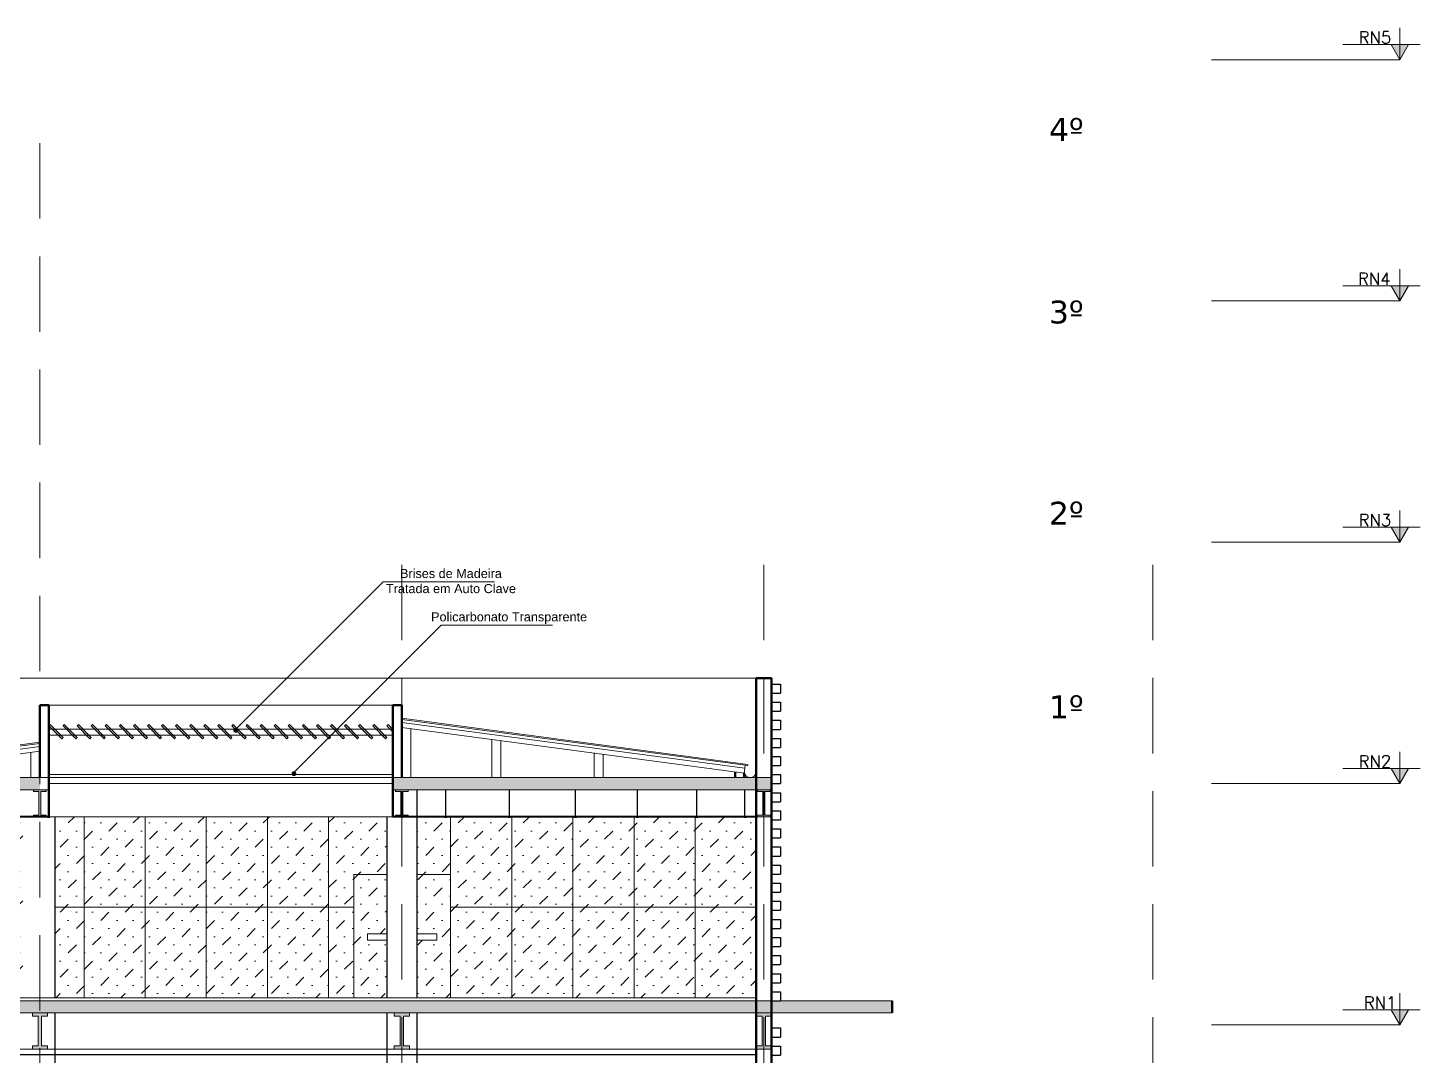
# Model space of a CAD drawing. Header units: millimetres. Extents: x 1135 to 1350, y 205 to 283.
# Drawn here: x 1216.79 to 1239.87, y 224.2 to 241.23 of the extents above; entities that cross this region are included whole.
import ezdxf

# ---------------------------------------------------------------- set-up
doc = ezdxf.new("R2010")
doc.units = ezdxf.units.MM
doc.header["$LTSCALE"] = 10
doc.linetypes.add('DASHED2', pattern=[0.375, 0.25, -0.125])
doc.layers.add('CIEL', color=8, linetype='Continuous')
doc.layers.add('FONDO', color=8, linetype='Continuous')
for name, color, linetype, lineweight in [('CINZA', 252, 'Continuous', 13), ('cinza 03', 252, 'Continuous', 13), ('COTA', 90, 'Continuous', 9), ('HACHT', 90, 'Continuous', 9), ('linha estutura', 252, 'Continuous', 13), ('PAREDES', 50, 'Continuous', 50), ('PAREDES 2', 50, 'Continuous', 50), ('Pilares', 16, 'Continuous', 20), ('pn 02', 16, 'Continuous', 20), ('PN-01', 90, 'Continuous', 13), ('PN-03', 180, 'Continuous', 30)]:
    doc.layers.add(name, color=color, linetype=linetype, lineweight=lineweight)
doc.styles.add('cotanivel', font='verdana.TTF', dxfattribs={"height": 3})
doc.styles.get("Standard").update_dxf_attribs({"font": 'simplex.shx'})
pattern_1 = [(45, (759.06589, 189.11928), (0.13470384, 0.404111525), [0.1905, -0.1905, 0, -0.1905, 0, -0.1905])]

# ---------------------------------------------------------------- blocks, each defined once
blk = doc.blocks.new('VIGA')
at = {"layer": 'Pilares'}
blk.add_hatch(color=256, dxfattribs=at).paths.add_polyline_path([(0.21, 0), (0, 0), (0, -0.03), (0.09, -0.03), (0.09, -0.42), (0, -0.42), (0, -0.45), (0.21, -0.45), (0.21, -0.42), (0.12, -0.42), (0.12, -0.03), (0.21, -0.03)])
at = {"layer": 'Pilares', "linetype": 'Continuous'}
for p, q in [((0, -0.03), (0.09, -0.03)), ((0.09, -0.03), (0.09, -0.42)), ((0.12, -0.03), (0.12, -0.42)), ((0.12, -0.03), (0.21, -0.03)), ((0, -0.42), (0.09, -0.42)), ((0.12, -0.42), (0.21, -0.42))]:
    blk.add_line(p, q, dxfattribs=at)
for points in [[(0.21, -0.03), (0.21, 0), (0, 0), (0, -0.03)], [(0, -0.42), (0, -0.45), (0.21, -0.45), (0.21, -0.42)]]:
    blk.add_lwpolyline(points, dxfattribs=at)

msp = doc.modelspace()

# ---------------------------------------------------------------- hatches: boundary and pattern name
at = {"layer": 'cinza 03'}
h = msp.add_hatch(color=256, dxfattribs=at)
h.paths.add_polyline_path([(1222.722, 229.445), (1222.744, 229.466), (1222.532, 229.678), (1222.51, 229.657)])
h.paths.add_polyline_path([(1222.489, 229.445), (1222.51, 229.466), (1222.298, 229.678), (1222.277, 229.657)])
h.paths.add_polyline_path([(1222.256, 229.445), (1222.277, 229.466), (1222.065, 229.678), (1222.044, 229.657)])
h.paths.add_polyline_path([(1222.022, 229.445), (1222.044, 229.466), (1221.831, 229.678), (1221.81, 229.657)])
h.paths.add_polyline_path([(1221.789, 229.445), (1221.81, 229.466), (1221.598, 229.678), (1221.577, 229.657)])
h.paths.add_polyline_path([(1221.556, 229.445), (1221.577, 229.466), (1221.365, 229.678), (1221.344, 229.657)])
h.paths.add_polyline_path([(1221.322, 229.445), (1221.344, 229.466), (1221.131, 229.678), (1221.11, 229.657)])
h.paths.add_polyline_path([(1221.089, 229.445), (1221.11, 229.466), (1220.898, 229.678), (1220.877, 229.657)])
h.paths.add_polyline_path([(1220.856, 229.445), (1220.877, 229.466), (1220.665, 229.678), (1220.644, 229.657)])
h.paths.add_polyline_path([(1220.622, 229.445), (1220.644, 229.466), (1220.431, 229.678), (1220.41, 229.657)])
h.paths.add_polyline_path([(1220.389, 229.445), (1220.41, 229.466), (1220.198, 229.678), (1220.177, 229.657)])
h.paths.add_polyline_path([(1220.156, 229.445), (1220.177, 229.466), (1219.965, 229.678), (1219.944, 229.657)])
h.paths.add_polyline_path([(1219.922, 229.445), (1219.944, 229.466), (1219.731, 229.678), (1219.71, 229.657)])
h.paths.add_polyline_path([(1219.689, 229.445), (1219.71, 229.466), (1219.498, 229.678), (1219.477, 229.657)])
h.paths.add_polyline_path([(1219.456, 229.445), (1219.477, 229.466), (1219.265, 229.678), (1219.243, 229.657)])
h.paths.add_polyline_path([(1219.222, 229.445), (1219.243, 229.466), (1219.031, 229.678), (1219.01, 229.657)])
h.paths.add_polyline_path([(1218.989, 229.445), (1219.01, 229.466), (1218.798, 229.678), (1218.777, 229.657)])
h.paths.add_polyline_path([(1218.756, 229.445), (1218.777, 229.466), (1218.565, 229.678), (1218.543, 229.657)])
h.paths.add_polyline_path([(1218.522, 229.445), (1218.543, 229.466), (1218.331, 229.678), (1218.31, 229.657)])
h.paths.add_polyline_path([(1218.289, 229.445), (1218.31, 229.466), (1218.098, 229.678), (1218.077, 229.657)])
h.paths.add_polyline_path([(1218.056, 229.445), (1218.077, 229.466), (1217.865, 229.678), (1217.843, 229.657)])
h.paths.add_polyline_path([(1217.822, 229.445), (1217.843, 229.466), (1217.631, 229.678), (1217.61, 229.657)])
h.paths.add_polyline_path([(1217.589, 229.445), (1217.61, 229.466), (1217.398, 229.678), (1217.377, 229.657)])
h.paths.add_polyline_path([(1217.355, 229.445), (1217.377, 229.466), (1217.165, 229.678), (1217.143, 229.657)])
h = msp.add_hatch(dxfattribs=at)
h.set_pattern_fill('MUDST', color=256, scale=0.03, angle=45, style=0)
h.set_pattern_definition(pattern_1)
h.paths.add_polyline_path([(1207.594, 226.65), (1206.581, 226.65), (1206.581, 225.15), (1207.594, 225.15)])
h.paths.add_polyline_path([(1207.594, 228.15), (1206.581, 228.15), (1206.581, 226.65), (1207.594, 226.65)])
h.paths.add_polyline_path([(1208.607, 228.15), (1207.594, 228.15), (1207.594, 226.65), (1208.607, 226.65)])
h.paths.add_polyline_path([(1208.607, 226.65), (1207.594, 226.65), (1207.594, 225.15), (1208.607, 225.15)])
h.paths.add_polyline_path([(1209.62, 226.65), (1208.607, 226.65), (1208.607, 225.15), (1209.62, 225.15)])
h.paths.add_polyline_path([(1209.62, 228.15), (1208.607, 228.15), (1208.607, 226.65), (1209.62, 226.65)])
h.paths.add_polyline_path([(1210.633, 228.15), (1209.62, 228.15), (1209.62, 226.65), (1210.633, 226.65)])
h.paths.add_polyline_path([(1210.633, 226.65), (1209.62, 226.65), (1209.62, 225.15), (1210.633, 225.15)])
h.paths.add_polyline_path([(1211.646, 228.15), (1211.243, 228.15), (1211.243, 226.65), (1211.646, 226.65)])
h.paths.add_polyline_path([(1211.646, 226.65), (1211.243, 226.65), (1211.243, 225.15), (1211.646, 225.15)])
h.paths.add_polyline_path([(1212.659, 226.65), (1211.646, 226.65), (1211.646, 225.15), (1212.659, 225.15)])
h.paths.add_polyline_path([(1212.659, 228.15), (1211.646, 228.15), (1211.646, 226.65), (1212.659, 226.65)])
h.paths.add_polyline_path([(1213.672, 228.15), (1212.659, 228.15), (1212.659, 226.65), (1212.872, 226.65), (1212.872, 227.195), (1213.672, 227.195)])
h.paths.add_polyline_path([(1212.872, 226.65), (1212.659, 226.65), (1212.659, 225.15), (1212.872, 225.15)])
h.paths.add_polyline_path([(1213.672, 227.195), (1212.872, 227.195), (1212.872, 225.15), (1213.672, 225.15)])
h.paths.add_polyline_path([(1213.617, 226.213), (1213.617, 226.108), (1213.099, 226.108), (1213.099, 226.213)], flags=16)
h.paths.add_polyline_path([(1214.472, 227.195), (1213.672, 227.195), (1213.672, 225.15), (1214.472, 225.15)])
h.paths.add_polyline_path([(1214.249, 226.213), (1214.249, 226.108), (1213.73, 226.108), (1213.73, 226.213)], flags=16)
h.paths.add_polyline_path([(1214.685, 228.15), (1213.672, 228.15), (1213.672, 227.195), (1214.472, 227.195), (1214.472, 226.65), (1214.685, 226.65)])
h.paths.add_polyline_path([(1215.698, 228.15), (1214.685, 228.15), (1214.685, 226.65), (1215.698, 226.65)])
h.paths.add_polyline_path([(1215.698, 226.65), (1214.685, 226.65), (1214.685, 225.15), (1215.698, 225.15)])
h.paths.add_polyline_path([(1214.685, 226.65), (1214.472, 226.65), (1214.472, 225.15), (1214.685, 225.15)])
h.paths.add_polyline_path([(1216.711, 226.65), (1215.698, 226.65), (1215.698, 225.15), (1216.711, 225.15)])
h.paths.add_polyline_path([(1216.711, 228.15), (1215.698, 228.15), (1215.698, 226.65), (1216.711, 226.65)])
h.paths.add_polyline_path([(1217.725, 228.15), (1217.243, 228.15), (1217.243, 226.65), (1217.725, 226.65)])
h.paths.add_polyline_path([(1217.725, 226.65), (1217.243, 226.65), (1217.243, 225.15), (1217.725, 225.15)])
h.paths.add_polyline_path([(1218.738, 226.65), (1217.725, 226.65), (1217.725, 225.15), (1218.738, 225.15)])
h.paths.add_polyline_path([(1218.738, 228.15), (1217.725, 228.15), (1217.725, 226.65), (1218.738, 226.65)])
h.paths.add_polyline_path([(1219.751, 228.15), (1218.738, 228.15), (1218.738, 226.65), (1219.751, 226.65)])
h.paths.add_polyline_path([(1219.751, 226.65), (1218.738, 226.65), (1218.738, 225.15), (1219.751, 225.15)])
h.paths.add_polyline_path([(1220.764, 226.65), (1219.751, 226.65), (1219.751, 225.15), (1220.764, 225.15)])
h.paths.add_polyline_path([(1220.764, 228.15), (1219.751, 228.15), (1219.751, 226.65), (1220.764, 226.65)])
h.paths.add_polyline_path([(1221.777, 228.15), (1220.764, 228.15), (1220.764, 226.65), (1221.777, 226.65)])
h.paths.add_polyline_path([(1221.777, 226.65), (1220.764, 226.65), (1220.764, 225.15), (1221.777, 225.15)])
h.paths.add_polyline_path([(1222.198, 226.65), (1221.777, 226.65), (1221.777, 225.15), (1222.198, 225.15)])
h.paths.add_polyline_path([(1222.743, 228.15), (1221.777, 228.15), (1221.777, 226.65), (1222.198, 226.65), (1222.198, 227.195), (1222.743, 227.195)])
h.paths.add_polyline_path([(1222.743, 227.195), (1222.198, 227.195), (1222.198, 225.15), (1222.743, 225.15), (1222.743, 226.108), (1222.425, 226.108), (1222.425, 226.213), (1222.743, 226.213)])
h.paths.add_polyline_path([(1223.798, 227.195), (1223.243, 227.195), (1223.243, 226.213), (1223.575, 226.213), (1223.575, 226.108), (1223.243, 226.108), (1223.243, 225.15), (1223.798, 225.15)])
h.paths.add_polyline_path([(1223.798, 228.15), (1223.243, 228.15), (1223.243, 227.195), (1223.798, 227.195)])
h.paths.add_polyline_path([(1224.816, 228.15), (1223.798, 228.15), (1223.798, 226.65), (1224.816, 226.65)])
h.paths.add_polyline_path([(1224.816, 226.65), (1223.798, 226.65), (1223.798, 225.15), (1224.816, 225.15)])
h.paths.add_polyline_path([(1225.829, 226.65), (1224.816, 226.65), (1224.816, 225.15), (1225.829, 225.15)])
h.paths.add_polyline_path([(1225.829, 228.15), (1224.816, 228.15), (1224.816, 226.65), (1225.829, 226.65)])
h.paths.add_polyline_path([(1226.842, 228.15), (1225.829, 228.15), (1225.829, 226.65), (1226.842, 226.65)])
h.paths.add_polyline_path([(1226.842, 226.65), (1225.829, 226.65), (1225.829, 225.15), (1226.842, 225.15)])
h = msp.add_hatch(dxfattribs=at)
h.set_pattern_fill('MUDST', color=256, scale=0.03, angle=45, style=0)
h.set_pattern_definition(pattern_1)
h.paths.add_polyline_path([(1227.855, 228.15), (1226.842, 228.15), (1226.842, 226.65), (1227.855, 226.65)])
h.paths.add_polyline_path([(1227.855, 226.65), (1226.842, 226.65), (1226.842, 225.15), (1227.855, 225.15)])
h.paths.add_polyline_path([(1228.868, 226.65), (1227.855, 226.65), (1227.855, 225.15), (1228.868, 225.15)])
h.paths.add_polyline_path([(1228.868, 228.15), (1227.882, 228.15), (1227.882, 228.146), (1227.855, 228.146), (1227.855, 226.65), (1228.868, 226.65)])
at = {"layer": 'HACHT'}
h = msp.add_hatch(color=256, dxfattribs=at)
h.paths.add_polyline_path([(1198.993, 228.8), (1192.993, 228.8), (1192.993, 228.6), (1193.098, 228.6), (1198.993, 228.6)])
h.paths.add_polyline_path([(1204.993, 228.8), (1198.993, 228.8), (1198.993, 228.6), (1204.993, 228.6)])
h.paths.add_polyline_path([(1210.993, 228.8), (1204.993, 228.8), (1204.993, 228.6), (1205.098, 228.6), (1210.993, 228.6)])
h.paths.add_polyline_path([(1216.993, 228.8), (1214.202, 228.8, -0.041743), (1214.185, 228.8), (1210.993, 228.8), (1210.993, 228.6), (1211.098, 228.6), (1216.993, 228.6)])
h.paths.add_polyline_path([(1214.468, 231.95), (1213.748, 231.95), (1213.748, 231.8), (1214.468, 231.8)])
h = msp.add_hatch(color=256, dxfattribs=at)
h.paths.add_polyline_path([(1228.868, 228.8), (1228.777, 228.8, -0.041743), (1228.76, 228.8), (1222.993, 228.8), (1222.993, 228.6), (1228.868, 228.6)])
h.paths.add_polyline_path([(1222.993, 228.8), (1222.843, 228.8), (1222.843, 228.6), (1222.993, 228.6)])
h.paths.add_polyline_path([(1228.993, 228.8), (1228.868, 228.8), (1228.868, 228.6), (1228.993, 228.6)])
h.paths.add_polyline_path([(1229.118, 228.8), (1228.993, 228.8), (1228.993, 228.6), (1229.118, 228.6)])
h = msp.add_hatch(color=256, dxfattribs=at)
h.paths.add_polyline_path([(1198.993, 225.1), (1192.993, 225.1), (1192.993, 224.9), (1193.118, 224.9), (1198.993, 224.9)])
h.paths.add_polyline_path([(1204.993, 225.1), (1198.993, 225.1), (1198.993, 224.9), (1199.118, 224.9), (1204.993, 224.9)])
h.paths.add_polyline_path([(1210.993, 225.1), (1204.993, 225.1), (1204.993, 224.9), (1205.118, 224.9), (1210.993, 224.9)])
h.paths.add_polyline_path([(1216.993, 225.1), (1210.993, 225.1), (1210.993, 224.9), (1211.118, 224.9), (1216.993, 224.9)])
h.paths.add_polyline_path([(1222.993, 225.1), (1216.993, 225.1), (1216.993, 224.9), (1217.118, 224.9), (1222.993, 224.9)])
h.paths.add_polyline_path([(1228.868, 225.1), (1222.993, 225.1), (1222.993, 224.9), (1223.118, 224.9), (1228.868, 224.9)])
h.paths.add_polyline_path([(1229.118, 225.1), (1228.993, 225.1), (1228.993, 224.9), (1229.118, 224.9)])
h.paths.add_polyline_path([(1228.993, 225.1), (1228.868, 225.1), (1228.868, 224.9), (1228.993, 224.9)])
for points in [[(1231.118, 225.1), (1229.118, 225.1), (1229.118, 224.9), (1231.118, 224.9)], [(1216.868, 224.353), (1216.868, 224.299), (1217.118, 224.299), (1217.118, 224.353), (1217.02, 224.353), (1217.02, 224.847), (1217.118, 224.847), (1217.118, 224.9), (1216.868, 224.9), (1216.868, 224.847), (1216.967, 224.847), (1216.967, 224.353)], [(1222.868, 224.353), (1222.868, 224.299), (1223.118, 224.299), (1223.118, 224.353), (1223.02, 224.353), (1223.02, 224.847), (1223.118, 224.847), (1223.118, 224.9), (1222.868, 224.9), (1222.868, 224.847), (1222.967, 224.847), (1222.967, 224.353)], [(1228.868, 224.353), (1228.868, 224.299), (1229.118, 224.299), (1229.118, 224.353), (1229.02, 224.353), (1229.02, 224.847), (1229.118, 224.847), (1229.118, 224.9), (1228.868, 224.9), (1228.868, 224.847), (1228.967, 224.847), (1228.967, 224.353)]]:
    msp.add_hatch(color=256, dxfattribs=at).paths.add_polyline_path(points)
at = {"layer": 'pn 02'}
for points in [[(1239.39, 240.953), (1239.682, 240.953), (1239.536, 240.7)], [(1239.39, 236.953), (1239.682, 236.953), (1239.536, 236.7)], [(1239.39, 232.953), (1239.682, 232.953), (1239.536, 232.7)], [(1239.39, 228.953), (1239.682, 228.953), (1239.536, 228.7)], [(1239.39, 224.953), (1239.682, 224.953), (1239.536, 224.7)]]:
    msp.add_hatch(color=256, dxfattribs=at).paths.add_polyline_path(points)

# ---------------------------------------------------------------- linework, layer by layer
at = {"layer": 'CIEL'}
for p, q in [((1151.118, 228.163), (1217.143, 228.163)), ((1151.118, 228.15), (1217.143, 228.15)), ((1217.117, 228.146), (1217.157, 228.146)), ((1222.843, 228.163), (1228.868, 228.163)), ((1222.843, 228.15), (1228.868, 228.15)), ((1223.701, 228.146), (1223.741, 228.146)), ((1224.756, 228.146), (1224.796, 228.146)), ((1225.854, 228.146), (1225.894, 228.146)), ((1226.877, 228.146), (1226.916, 228.146)), ((1227.862, 228.146), (1227.902, 228.146)), ((1228.66, 228.146), (1228.7, 228.146)), ((1208.368, 224.211), (1228.868, 224.211))]:
    msp.add_line(p, q, dxfattribs=at)
at = {"layer": 'CINZA'}
for points in [[(1222.743, 226.213), (1222.425, 226.213), (1222.425, 226.108), (1222.743, 226.108)], [(1223.243, 226.108), (1223.575, 226.108), (1223.575, 226.213), (1223.243, 226.213)]]:
    msp.add_lwpolyline(points, dxfattribs=at)
at = {"layer": 'cinza 03'}
for p, q in [((1217.143, 229.601), (1222.843, 229.601)), ((1217.143, 229.501), (1222.843, 229.501)), ((1217.143, 228.8), (1222.843, 228.8)), ((1217.143, 228.7), (1222.843, 228.7)), ((1222.843, 228.15), (1217.143, 228.15)), ((1217.725, 228.146), (1217.725, 225.15)), ((1218.738, 228.146), (1218.738, 225.15)), ((1219.751, 228.146), (1219.751, 225.15)), ((1220.764, 228.146), (1220.764, 225.15)), ((1221.777, 228.146), (1221.777, 225.15)), ((1223.798, 228.146), (1223.798, 225.15)), ((1224.816, 228.146), (1224.816, 225.15)), ((1225.829, 228.146), (1225.829, 225.15)), ((1226.842, 228.146), (1226.842, 225.15)), ((1227.855, 228.146), (1227.855, 225.15)), ((1222.198, 227.195), (1222.198, 225.15)), ((1222.198, 227.195), (1222.743, 227.195)), ((1223.243, 227.195), (1223.798, 227.195)), ((1217.243, 226.65), (1222.198, 226.65)), ((1223.798, 226.65), (1228.868, 226.65))]:
    msp.add_line(p, q, dxfattribs=at)
for points in [[(1217.355, 229.445), (1217.377, 229.466), (1217.165, 229.678), (1217.143, 229.657)], [(1217.589, 229.445), (1217.61, 229.466), (1217.398, 229.678), (1217.377, 229.657)], [(1217.822, 229.445), (1217.843, 229.466), (1217.631, 229.678), (1217.61, 229.657)], [(1218.056, 229.445), (1218.077, 229.466), (1217.865, 229.678), (1217.843, 229.657)], [(1218.289, 229.445), (1218.31, 229.466), (1218.098, 229.678), (1218.077, 229.657)], [(1218.522, 229.445), (1218.543, 229.466), (1218.331, 229.678), (1218.31, 229.657)], [(1218.756, 229.445), (1218.777, 229.466), (1218.565, 229.678), (1218.543, 229.657)], [(1218.989, 229.445), (1219.01, 229.466), (1218.798, 229.678), (1218.777, 229.657)], [(1219.222, 229.445), (1219.243, 229.466), (1219.031, 229.678), (1219.01, 229.657)], [(1219.456, 229.445), (1219.477, 229.466), (1219.265, 229.678), (1219.243, 229.657)], [(1219.689, 229.445), (1219.71, 229.466), (1219.498, 229.678), (1219.477, 229.657)], [(1219.922, 229.445), (1219.944, 229.466), (1219.731, 229.678), (1219.71, 229.657)], [(1220.156, 229.445), (1220.177, 229.466), (1219.965, 229.678), (1219.944, 229.657)], [(1220.389, 229.445), (1220.41, 229.466), (1220.198, 229.678), (1220.177, 229.657)], [(1220.622, 229.445), (1220.644, 229.466), (1220.431, 229.678), (1220.41, 229.657)], [(1220.856, 229.445), (1220.877, 229.466), (1220.665, 229.678), (1220.644, 229.657)], [(1221.089, 229.445), (1221.11, 229.466), (1220.898, 229.678), (1220.877, 229.657)], [(1221.322, 229.445), (1221.344, 229.466), (1221.131, 229.678), (1221.11, 229.657)], [(1221.556, 229.445), (1221.577, 229.466), (1221.365, 229.678), (1221.344, 229.657)], [(1221.789, 229.445), (1221.81, 229.466), (1221.598, 229.678), (1221.577, 229.657)], [(1222.022, 229.445), (1222.044, 229.466), (1221.831, 229.678), (1221.81, 229.657)], [(1222.256, 229.445), (1222.277, 229.466), (1222.065, 229.678), (1222.044, 229.657)], [(1222.489, 229.445), (1222.51, 229.466), (1222.298, 229.678), (1222.277, 229.657)], [(1222.722, 229.445), (1222.744, 229.466), (1222.532, 229.678), (1222.51, 229.657)], [(1216.888, 228.18), (1216.888, 228.15), (1217.098, 228.15), (1217.098, 228.18), (1217.008, 228.18), (1217.008, 228.57), (1217.098, 228.57), (1217.098, 228.6), (1216.888, 228.6), (1216.888, 228.57), (1216.978, 228.57), (1216.978, 228.18)], [(1222.888, 228.18), (1222.888, 228.15), (1223.098, 228.15), (1223.098, 228.18), (1223.008, 228.18), (1223.008, 228.57), (1223.098, 228.57), (1223.098, 228.6), (1222.888, 228.6), (1222.888, 228.57), (1222.978, 228.57), (1222.978, 228.18)], [(1228.888, 228.18), (1228.888, 228.15), (1229.098, 228.15), (1229.098, 228.18), (1229.008, 228.18), (1229.008, 228.57), (1229.098, 228.57), (1229.098, 228.6), (1228.888, 228.6), (1228.888, 228.57), (1228.978, 228.57), (1228.978, 228.18)]]:
    msp.add_lwpolyline(points, close=True, dxfattribs=at)
msp.add_lwpolyline([(1222.843, 229.6), (1222.765, 229.678), (1222.744, 229.657), (1222.843, 229.557)], dxfattribs=at)
at = {"layer": 'COTA'}
for p, q in [((1222.682, 232.045), (1224.528, 232.045)), ((1223.646, 231.327), (1225.492, 231.327))]:
    msp.add_line(p, q, dxfattribs=at)
at = {"layer": 'COTA', "const_width": 0.04}
for points in [[(1220.24, 229.603, -1), (1220.24, 229.563, -1)], [(1221.204, 228.884, -1), (1221.204, 228.844, -1)]]:
    msp.add_lwpolyline(points, format="xyb", close=True, dxfattribs=at)
at = {"layer": 'FONDO'}
for p, q in [((1217.137, 228.146), (1217.137, 228.6)), ((1223.721, 228.146), (1223.721, 228.6)), ((1224.776, 228.146), (1224.776, 228.6)), ((1225.874, 228.146), (1225.874, 228.6)), ((1226.897, 228.146), (1226.897, 228.6)), ((1227.882, 228.146), (1227.882, 228.6)), ((1228.68, 228.146), (1228.68, 228.6))]:
    msp.add_line(p, q, dxfattribs=at)
at = {"layer": 'HACHT'}
for p, q in [((1220.24, 229.603), (1222.682, 232.045)), ((1221.204, 228.884), (1223.646, 231.327)), ((1208.368, 224.299), (1228.868, 224.299))]:
    msp.add_line(p, q, dxfattribs=at)
at = {"layer": 'linha estutura', "linetype": 'DASHED2', "ltscale": 0.5}
for p, q in [((1216.993, 239.315), (1216.993, 205.118)), ((1222.993, 232.327), (1222.993, 205.118)), ((1228.993, 232.327), (1228.993, 205.118)), ((1235.443, 232.327), (1235.443, 205.118))]:
    msp.add_line(p, q, dxfattribs=at)
at = {"layer": 'PAREDES'}
for p, q in [((1216.993, 230), (1216.993, 228.8)), ((1217.143, 230), (1216.993, 230)), ((1217.143, 230), (1217.143, 228.15)), ((1222.843, 228.15), (1222.843, 230)), ((1222.843, 230), (1222.993, 230)), ((1222.993, 228.8), (1222.993, 230)), ((1216.993, 228.8), (1216.993, 229.208)), ((1222.993, 228.8), (1222.993, 228.895)), ((1228.518, 228.8), (1228.518, 228.895)), ((1228.668, 228.8), (1228.668, 228.875))]:
    msp.add_line(p, q, dxfattribs=at)
at = {"layer": 'PAREDES 2'}
for p, q in [((1228.868, 220.9), (1228.868, 230.45)), ((1228.868, 230.45), (1229.118, 230.45)), ((1229.118, 230.45), (1229.118, 220.2)), ((1231.118, 225.1), (1231.118, 224.9))]:
    msp.add_line(p, q, dxfattribs=at)
at = {"layer": 'pn 02'}
for p, q in [((1239.536, 240.7), (1239.536, 241.228)), ((1239.873, 240.953), (1238.593, 240.953)), ((1239.536, 236.7), (1239.536, 237.228)), ((1239.873, 236.953), (1238.593, 236.953)), ((1239.536, 232.7), (1239.536, 233.228)), ((1239.873, 232.953), (1238.593, 232.953)), ((1213.998, 230.45), (1228.868, 230.45)), ((1217.143, 230), (1222.843, 230)), ((1222.993, 229.784), (1228.73, 229.018)), ((1222.993, 229.764), (1228.728, 228.999)), ((1222.993, 229.714), (1228.679, 228.955)), ((1222.993, 229.633), (1228.668, 228.875)), ((1223.143, 228.8), (1223.143, 229.613)), ((1224.482, 228.8), (1224.482, 229.434)), ((1224.632, 228.8), (1224.632, 229.414)), ((1216.993, 229.387), (1214.231, 229.018)), ((1216.993, 229.367), (1214.234, 228.999)), ((1216.993, 229.317), (1214.283, 228.955)), ((1216.993, 229.236), (1214.293, 228.875)), ((1216.843, 228.8), (1216.843, 229.216)), ((1226.18, 228.8), (1226.18, 229.208)), ((1226.33, 228.8), (1226.33, 229.188)), ((1239.536, 228.7), (1239.536, 229.228)), ((1228.668, 228.875), (1228.686, 229.004)), ((1228.73, 229.018), (1228.728, 228.999)), ((1239.873, 228.953), (1238.593, 228.953)), ((1150.868, 228.8), (1217.143, 228.8)), ((1222.843, 228.8), (1229.118, 228.8)), ((1150.868, 228.6), (1217.143, 228.6)), ((1222.843, 228.6), (1229.118, 228.6)), ((1228.868, 228.6), (1228.868, 228)), ((1228.868, 228.6), (1228.868, 228)), ((1228.868, 228.6), (1228.868, 228)), ((1229.118, 228.6), (1229.118, 228)), ((1229.118, 228.6), (1229.118, 228)), ((1229.118, 228.6), (1229.118, 228)), ((1223.798, 227.195), (1223.798, 225.15)), ((1148.868, 225.1), (1231.118, 225.1)), ((1150.868, 225.15), (1228.868, 225.15)), ((1239.536, 224.7), (1239.536, 225.228)), ((1148.868, 224.9), (1231.118, 224.9)), ((1228.868, 224.9), (1228.868, 224.3)), ((1228.868, 224.9), (1228.868, 224.3)), ((1228.868, 224.9), (1228.868, 224.3)), ((1229.118, 224.9), (1229.118, 224.3)), ((1229.118, 224.9), (1229.118, 224.3)), ((1229.118, 224.9), (1229.118, 224.3)), ((1239.873, 224.953), (1238.593, 224.953))]:
    msp.add_line(p, q, dxfattribs=at)
for points in [[(1239.536, 240.7), (1239.39, 240.953), (1239.682, 240.953)], [(1239.536, 236.7), (1239.39, 236.953), (1239.682, 236.953)], [(1239.536, 232.7), (1239.39, 232.953), (1239.682, 232.953)], [(1239.536, 228.7), (1239.39, 228.953), (1239.682, 228.953)], [(1239.536, 224.7), (1239.39, 224.953), (1239.682, 224.953)]]:
    msp.add_lwpolyline(points, close=True, dxfattribs=at)
at = {"layer": 'pn 02', "linetype": 'Continuous'}
for points in [[(1216.868, 224.353), (1216.868, 224.299), (1217.118, 224.299), (1217.118, 224.353), (1217.02, 224.353), (1217.02, 224.847), (1217.118, 224.847), (1217.118, 224.9), (1216.868, 224.9), (1216.868, 224.847), (1216.967, 224.847), (1216.967, 224.353)], [(1222.868, 224.353), (1222.868, 224.299), (1223.118, 224.299), (1223.118, 224.353), (1223.02, 224.353), (1223.02, 224.847), (1223.118, 224.847), (1223.118, 224.9), (1222.868, 224.9), (1222.868, 224.847), (1222.967, 224.847), (1222.967, 224.353)], [(1228.868, 224.353), (1228.868, 224.299), (1229.118, 224.299), (1229.118, 224.353), (1229.02, 224.353), (1229.02, 224.847), (1229.118, 224.847), (1229.118, 224.9), (1228.868, 224.9), (1228.868, 224.847), (1228.967, 224.847), (1228.967, 224.353)]]:
    msp.add_lwpolyline(points, close=True, dxfattribs=at)
at = {"layer": 'pn 02'}
msp.add_arc((1228.768, 228.9), 0.1, 183.4346, 1.7478, dxfattribs=at)
at = {"layer": 'PN-01'}
for p, q in [((1239.536, 240.7), (1236.413, 240.7)), ((1239.536, 236.7), (1236.413, 236.7)), ((1239.536, 232.7), (1236.413, 232.7)), ((1217.143, 228.85), (1222.843, 228.85)), ((1217.143, 228.8), (1222.843, 228.8)), ((1239.536, 228.7), (1236.413, 228.7)), ((1239.536, 224.7), (1236.413, 224.7))]:
    msp.add_line(p, q, dxfattribs=at)
at = {"layer": 'PN-03'}
for p, q in [((1229.118, 230.35), (1229.268, 230.35)), ((1229.268, 230.35), (1229.268, 230.2)), ((1229.118, 230.2), (1229.268, 230.2)), ((1229.118, 230.05), (1229.268, 230.05)), ((1229.118, 229.9), (1229.268, 229.9)), ((1229.268, 230.05), (1229.268, 229.9)), ((1229.118, 229.75), (1229.268, 229.75)), ((1229.268, 229.75), (1229.268, 229.6)), ((1229.118, 229.6), (1229.268, 229.6)), ((1229.118, 229.45), (1229.268, 229.45)), ((1229.268, 229.45), (1229.268, 229.3)), ((1229.118, 229.3), (1229.268, 229.3)), ((1229.118, 229.15), (1229.268, 229.15)), ((1229.118, 229), (1229.268, 229)), ((1229.268, 229.15), (1229.268, 229)), ((1229.118, 228.85), (1229.268, 228.85)), ((1229.268, 228.85), (1229.268, 228.7)), ((1223.243, 228.6), (1223.243, 225.15)), ((1229.118, 228.7), (1229.268, 228.7)), ((1229.118, 228.55), (1229.268, 228.55)), ((1229.268, 228.55), (1229.268, 228.4)), ((1229.118, 228.4), (1229.268, 228.4)), ((1217.243, 228.15), (1217.243, 225.15)), ((1222.743, 228.15), (1222.743, 225.15)), ((1229.118, 228.25), (1229.268, 228.25)), ((1229.118, 228.1), (1229.268, 228.1)), ((1229.268, 228.25), (1229.268, 228.1)), ((1229.118, 227.95), (1229.268, 227.95)), ((1229.118, 227.8), (1229.268, 227.8)), ((1229.268, 227.95), (1229.268, 227.8)), ((1229.118, 227.65), (1229.268, 227.65)), ((1229.268, 227.65), (1229.268, 227.5)), ((1229.118, 227.5), (1229.268, 227.5)), ((1229.118, 227.35), (1229.268, 227.35)), ((1229.268, 227.35), (1229.268, 227.2)), ((1229.118, 227.2), (1229.268, 227.2)), ((1229.118, 227.05), (1229.268, 227.05)), ((1229.118, 226.9), (1229.268, 226.9)), ((1229.268, 227.05), (1229.268, 226.9)), ((1229.118, 226.75), (1229.268, 226.75)), ((1229.268, 226.75), (1229.268, 226.6)), ((1229.118, 226.6), (1229.268, 226.6)), ((1229.118, 226.45), (1229.268, 226.45)), ((1229.268, 226.45), (1229.268, 226.3)), ((1229.118, 226.3), (1229.268, 226.3)), ((1229.118, 226.15), (1229.268, 226.15)), ((1229.118, 226), (1229.268, 226)), ((1229.268, 226.15), (1229.268, 226)), ((1229.118, 225.85), (1229.268, 225.85)), ((1229.268, 225.85), (1229.268, 225.7)), ((1229.118, 225.7), (1229.268, 225.7)), ((1229.118, 225.55), (1229.268, 225.55)), ((1229.268, 225.55), (1229.268, 225.4)), ((1229.118, 225.4), (1229.268, 225.4)), ((1229.118, 225.25), (1229.268, 225.25)), ((1229.118, 225.1), (1229.268, 225.1)), ((1229.268, 225.25), (1229.268, 225.1)), ((1217.243, 224.9), (1217.243, 220.95)), ((1222.743, 224.9), (1222.743, 220.95)), ((1223.243, 224.9), (1223.243, 220.95)), ((1229.118, 224.65), (1229.268, 224.65)), ((1229.268, 224.65), (1229.268, 224.5)), ((1229.118, 224.5), (1229.268, 224.5)), ((1229.118, 224.35), (1229.268, 224.35)), ((1229.268, 224.35), (1229.268, 224.2)), ((1229.118, 224.2), (1229.268, 224.2))]:
    msp.add_line(p, q, dxfattribs=at)

# ---------------------------------------------------------------- block references
at = {"layer": 'linha estutura'}
for p in [(1216.888, 228.6), (1222.888, 228.6), (1228.888, 228.6)]:
    msp.add_blockref('VIGA', p, dxfattribs=at)

# ---------------------------------------------------------------- texts
at = {"layer": 'COTA'}
for s, p in [('RN5', (1238.853, 240.969)), ('RN4', (1238.843, 236.969)), ('RN3', (1238.853, 232.969)), ('RN2', (1238.853, 228.969)), ('RN1', (1238.939, 224.969))]:
    msp.add_text(s, height=0.2, dxfattribs=at).set_placement(p)
at = {"layer": 'COTA', "style": 'cotanivel'}
for s, p in [('4º', (1233.721, 239.353)), ('3º', (1233.721, 236.328)), ('2º', (1233.721, 232.995)), ('1º', (1233.721, 229.784))]:
    msp.add_text(s, height=0.378, dxfattribs=at).set_placement(p)
at = {"layer": 'COTA', "char_height": 0.15, "width": 4.134, "attachment_point": 2}
for s, insert in [('{\\fArial|b0|i0|c0|p34;Brises de Madeira \\PTratada em Auto Clave}', (1223.807, 232.258)), ('{\\fArial|b0|i0|c0|p34;Policarbonato Transparente}', (1224.771, 231.54))]:
    msp.add_mtext(s, dxfattribs=dict(at, insert=insert))

doc.saveas('drawing.dxf')
